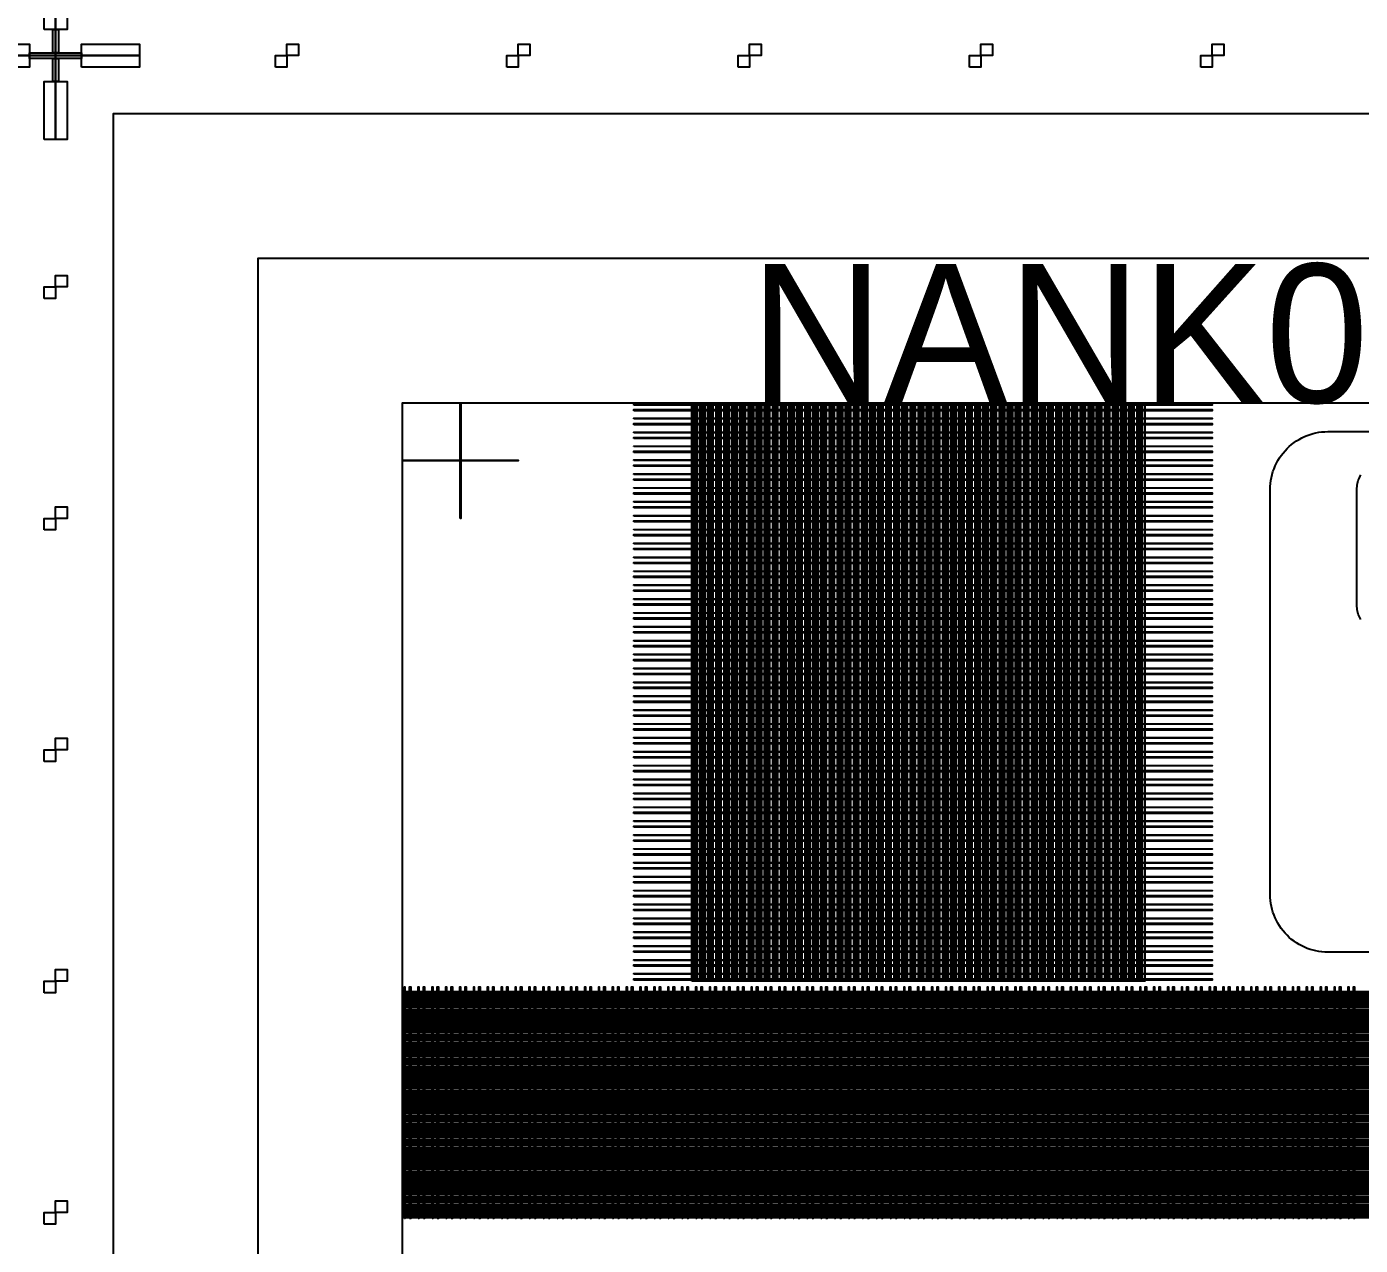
# Model space of a CAD drawing. Extents: x -50000 to 50000, y -50000 to 50000.
# Drawn here: x -21650 to -19344, y 26743 to 28850 of the extents above; entities that cross this region are included whole.
import ezdxf

# ---------------------------------------------------------------- set-up
doc = ezdxf.new("R2010")
doc.units = 0
for name, color, linetype in [('BASEMETAL', 3, 'CONTINUOUS'), ('FRAME', 14, 'CONTINUOUS'), ('LABEL1', 9, 'CONTINUOUS'), ('MARKERS', 8, 'CONTINUOUS'), ('SECONDLAYER', 7, 'CONTINUOUS'), ('XOR', 5, 'CONTINUOUS'), ('XOR3', 15, 'CONTINUOUS')]:
    doc.layers.add(name, color=color, linetype=linetype)

# ---------------------------------------------------------------- blocks, each defined once
blk = doc.blocks.new('CHIP_JARRAY')
at = {"layer": 'BASEMETAL'}
for points in [[(1000, 5500), (1000, 6500), (1002, 6500), (1002, 5500)], [(1003, 5500), (1003, 6500), (1005.4, 6500), (1005.4, 5500)], [(1006, 5500), (1006, 6500), (1008, 6500), (1008, 5500)], [(1009, 5500), (1009, 6500), (1013.3, 6500), (1013.3, 5500)], [(1014, 5500), (1014, 6500), (1016, 6500), (1016, 5500)], [(1017, 5500), (1017, 6500), (1019.4, 6500), (1019.4, 5500)], [(1020, 5500), (1020, 6500), (1022, 6500), (1022, 5500)], [(1023, 5500), (1023, 6500), (1027.3, 6500), (1027.3, 5500)], [(1028, 5500), (1028, 6500), (1030, 6500), (1030, 5500)], [(1031, 5500), (1031, 6500), (1033.4, 6500), (1033.4, 5500)], [(1034, 5500), (1034, 6500), (1036, 6500), (1036, 5500)], [(1037, 5500), (1037, 6500), (1041.3, 6500), (1041.3, 5500)], [(1042, 5500), (1042, 6500), (1044, 6500), (1044, 5500)], [(1045, 5500), (1045, 6500), (1047.4, 6500), (1047.4, 5500)], [(1048, 5500), (1048, 6500), (1050, 6500), (1050, 5500)], [(1051, 5500), (1051, 6500), (1055.3, 6500), (1055.3, 5500)], [(1056, 5500), (1056, 6500), (1058, 6500), (1058, 5500)], [(1059, 5500), (1059, 6500), (1061.4, 6500), (1061.4, 5500)], [(1062, 5500), (1062, 6500), (1064, 6500), (1064, 5500)], [(1065, 5500), (1065, 6500), (1069.3, 6500), (1069.3, 5500)], [(1070, 5500), (1070, 6500), (1072, 6500), (1072, 5500)], [(1073, 5500), (1073, 6500), (1075.4, 6500), (1075.4, 5500)], [(1076, 5500), (1076, 6500), (1078, 6500), (1078, 5500)], [(1079, 5500), (1079, 6500), (1083.3, 6500), (1083.3, 5500)], [(1084, 5500), (1084, 6500), (1086, 6500), (1086, 5500)], [(1087, 5500), (1087, 6500), (1089.4, 6500), (1089.4, 5500)], [(1090, 5500), (1090, 6500), (1092, 6500), (1092, 5500)], [(1093, 5500), (1093, 6500), (1097.3, 6500), (1097.3, 5500)], [(1098, 5500), (1098, 6500), (1100, 6500), (1100, 5500)], [(1101, 5500), (1101, 6500), (1103.4, 6500), (1103.4, 5500)], [(1104, 5500), (1104, 6500), (1106, 6500), (1106, 5500)], [(1107, 5500), (1107, 6500), (1111.3, 6500), (1111.3, 5500)], [(1112, 5500), (1112, 6500), (1114, 6500), (1114, 5500)], [(1115, 5500), (1115, 6500), (1117.4, 6500), (1117.4, 5500)], [(1118, 5500), (1118, 6500), (1120, 6500), (1120, 5500)], [(1121, 5500), (1121, 6500), (1125.3, 6500), (1125.3, 5500)], [(1126, 5500), (1126, 6500), (1128, 6500), (1128, 5500)], [(1129, 5500), (1129, 6500), (1131.4, 6500), (1131.4, 5500)], [(1132, 5500), (1132, 6500), (1134, 6500), (1134, 5500)], [(1135, 5500), (1135, 6500), (1139.3, 6500), (1139.3, 5500)], [(1140, 5500), (1140, 6500), (1142, 6500), (1142, 5500)], [(1143, 5500), (1143, 6500), (1145.4, 6500), (1145.4, 5500)], [(1146, 5500), (1146, 6500), (1148, 6500), (1148, 5500)], [(1149, 5500), (1149, 6500), (1153.3, 6500), (1153.3, 5500)], [(1154, 5500), (1154, 6500), (1156, 6500), (1156, 5500)], [(1157, 5500), (1157, 6500), (1159.4, 6500), (1159.4, 5500)], [(1160, 5500), (1160, 6500), (1162, 6500), (1162, 5500)], [(1163, 5500), (1163, 6500), (1167.3, 6500), (1167.3, 5500)], [(1168, 5500), (1168, 6500), (1170, 6500), (1170, 5500)], [(1171, 5500), (1171, 6500), (1173.4, 6500), (1173.4, 5500)], [(1174, 5500), (1174, 6500), (1176, 6500), (1176, 5500)], [(1177, 5500), (1177, 6500), (1181.3, 6500), (1181.3, 5500)], [(1182, 5500), (1182, 6500), (1184, 6500), (1184, 5500)], [(1185, 5500), (1185, 6500), (1187.4, 6500), (1187.4, 5500)], [(1188, 5500), (1188, 6500), (1190, 6500), (1190, 5500)], [(1191, 5500), (1191, 6500), (1195.3, 6500), (1195.3, 5500)], [(1196, 5500), (1196, 6500), (1198, 6500), (1198, 5500)], [(1199, 5500), (1199, 6500), (1201.4, 6500), (1201.4, 5500)], [(1202, 5500), (1202, 6500), (1204, 6500), (1204, 5500)], [(1205, 5500), (1205, 6500), (1209.3, 6500), (1209.3, 5500)], [(1210, 5500), (1210, 6500), (1212, 6500), (1212, 5500)], [(1213, 5500), (1213, 6500), (1215.4, 6500), (1215.4, 5500)], [(1216, 5500), (1216, 6500), (1218, 6500), (1218, 5500)], [(1219, 5500), (1219, 6500), (1223.3, 6500), (1223.3, 5500)], [(1224, 5500), (1224, 6500), (1226, 6500), (1226, 5500)], [(1227, 5500), (1227, 6500), (1229.4, 6500), (1229.4, 5500)], [(1230, 5500), (1230, 6500), (1232, 6500), (1232, 5500)], [(1233, 5500), (1233, 6500), (1237.3, 6500), (1237.3, 5500)], [(1238, 5500), (1238, 6500), (1240, 6500), (1240, 5500)], [(1241, 5500), (1241, 6500), (1243.4, 6500), (1243.4, 5500)], [(1244, 5500), (1244, 6500), (1246, 6500), (1246, 5500)], [(1247, 5500), (1247, 6500), (1251.3, 6500), (1251.3, 5500)], [(1252, 5500), (1252, 6500), (1254, 6500), (1254, 5500)], [(1255, 5500), (1255, 6500), (1257.4, 6500), (1257.4, 5500)], [(1258, 5500), (1258, 6500), (1260, 6500), (1260, 5500)], [(1261, 5500), (1261, 6500), (1265.3, 6500), (1265.3, 5500)], [(1266, 5500), (1266, 6500), (1268, 6500), (1268, 5500)], [(1269, 5500), (1269, 6500), (1271.4, 6500), (1271.4, 5500)], [(1272, 5500), (1272, 6500), (1274, 6500), (1274, 5500)], [(1275, 5500), (1275, 6500), (1279.3, 6500), (1279.3, 5500)], [(1280, 5500), (1280, 6500), (1282, 6500), (1282, 5500)], [(1283, 5500), (1283, 6500), (1285.4, 6500), (1285.4, 5500)], [(1286, 5500), (1286, 6500), (1288, 6500), (1288, 5500)], [(1289, 5500), (1289, 6500), (1293.3, 6500), (1293.3, 5500)], [(1294, 5500), (1294, 6500), (1296, 6500), (1296, 5500)], [(1297, 5500), (1297, 6500), (1299.4, 6500), (1299.4, 5500)], [(1300, 5500), (1300, 6500), (1302, 6500), (1302, 5500)], [(1303, 5500), (1303, 6500), (1307.3, 6500), (1307.3, 5500)], [(1308, 5500), (1308, 6500), (1310, 6500), (1310, 5500)], [(1311, 5500), (1311, 6500), (1313.4, 6500), (1313.4, 5500)], [(1314, 5500), (1314, 6500), (1316, 6500), (1316, 5500)], [(1317, 5500), (1317, 6500), (1321.3, 6500), (1321.3, 5500)], [(1322, 5500), (1322, 6500), (1324, 6500), (1324, 5500)], [(1325, 5500), (1325, 6500), (1327.4, 6500), (1327.4, 5500)], [(1328, 5500), (1328, 6500), (1330, 6500), (1330, 5500)], [(1331, 5500), (1331, 6500), (1335.3, 6500), (1335.3, 5500)], [(1336, 5500), (1336, 6500), (1338, 6500), (1338, 5500)], [(1339, 5500), (1339, 6500), (1341.4, 6500), (1341.4, 5500)], [(1342, 5500), (1342, 6500), (1344, 6500), (1344, 5500)], [(1345, 5500), (1345, 6500), (1349.3, 6500), (1349.3, 5500)], [(1350, 5500), (1350, 6500), (1352, 6500), (1352, 5500)], [(1353, 5500), (1353, 6500), (1355.4, 6500), (1355.4, 5500)], [(1356, 5500), (1356, 6500), (1358, 6500), (1358, 5500)], [(1359, 5500), (1359, 6500), (1363.3, 6500), (1363.3, 5500)], [(1364, 5500), (1364, 6500), (1366, 6500), (1366, 5500)], [(1367, 5500), (1367, 6500), (1369.4, 6500), (1369.4, 5500)], [(1370, 5500), (1370, 6500), (1372, 6500), (1372, 5500)], [(1373, 5500), (1373, 6500), (1377.3, 6500), (1377.3, 5500)], [(1378, 5500), (1378, 6500), (1380, 6500), (1380, 5500)], [(1381, 5500), (1381, 6500), (1383.4, 6500), (1383.4, 5500)], [(1384, 5500), (1384, 6500), (1386, 6500), (1386, 5500)], [(1387, 5500), (1387, 6500), (1391.3, 6500), (1391.3, 5500)], [(1392, 5500), (1392, 6500), (1394, 6500), (1394, 5500)], [(1395, 5500), (1395, 6500), (1397.4, 6500), (1397.4, 5500)], [(1398, 5500), (1398, 6500), (1400, 6500), (1400, 5500)], [(1401, 5500), (1401, 6500), (1405.3, 6500), (1405.3, 5500)], [(1406, 5500), (1406, 6500), (1408, 6500), (1408, 5500)], [(1409, 5500), (1409, 6500), (1411.4, 6500), (1411.4, 5500)], [(1412, 5500), (1412, 6500), (1414, 6500), (1414, 5500)], [(1415, 5500), (1415, 6500), (1419.3, 6500), (1419.3, 5500)], [(1420, 5500), (1420, 6500), (1422, 6500), (1422, 5500)], [(1423, 5500), (1423, 6500), (1425.4, 6500), (1425.4, 5500)], [(1426, 5500), (1426, 6500), (1428, 6500), (1428, 5500)], [(1429, 5500), (1429, 6500), (1433.3, 6500), (1433.3, 5500)], [(1434, 5500), (1434, 6500), (1436, 6500), (1436, 5500)], [(1437, 5500), (1437, 6500), (1439.4, 6500), (1439.4, 5500)], [(1440, 5500), (1440, 6500), (1442, 6500), (1442, 5500)], [(1443, 5500), (1443, 6500), (1447.3, 6500), (1447.3, 5500)], [(1448, 5500), (1448, 6500), (1450, 6500), (1450, 5500)], [(1451, 5500), (1451, 6500), (1453.4, 6500), (1453.4, 5500)], [(1454, 5500), (1454, 6500), (1456, 6500), (1456, 5500)], [(1457, 5500), (1457, 6500), (1461.3, 6500), (1461.3, 5500)], [(1462, 5500), (1462, 6500), (1464, 6500), (1464, 5500)], [(1465, 5500), (1465, 6500), (1467.4, 6500), (1467.4, 5500)], [(1468, 5500), (1468, 6500), (1470, 6500), (1470, 5500)], [(1471, 5500), (1471, 6500), (1475.3, 6500), (1475.3, 5500)], [(1476, 5500), (1476, 6500), (1478, 6500), (1478, 5500)], [(1479, 5500), (1479, 6500), (1481.4, 6500), (1481.4, 5500)], [(1482, 5500), (1482, 6500), (1484, 6500), (1484, 5500)], [(1485, 5500), (1485, 6500), (1489.3, 6500), (1489.3, 5500)], [(1490, 5500), (1490, 6500), (1492, 6500), (1492, 5500)], [(1493, 5500), (1493, 6500), (1495.4, 6500), (1495.4, 5500)], [(1496, 5500), (1496, 6500), (1498, 6500), (1498, 5500)], [(1499, 5500), (1499, 6500), (1503.3, 6500), (1503.3, 5500)], [(1504, 5500), (1504, 6500), (1506, 6500), (1506, 5500)], [(1507, 5500), (1507, 6500), (1509.4, 6500), (1509.4, 5500)], [(1510, 5500), (1510, 6500), (1512, 6500), (1512, 5500)], [(1513, 5500), (1513, 6500), (1517.3, 6500), (1517.3, 5500)], [(1518, 5500), (1518, 6500), (1520, 6500), (1520, 5500)], [(1521, 5500), (1521, 6500), (1523.4, 6500), (1523.4, 5500)], [(1524, 5500), (1524, 6500), (1526, 6500), (1526, 5500)], [(1527, 5500), (1527, 6500), (1531.3, 6500), (1531.3, 5500)], [(1532, 5500), (1532, 6500), (1534, 6500), (1534, 5500)], [(1535, 5500), (1535, 6500), (1537.4, 6500), (1537.4, 5500)], [(1538, 5500), (1538, 6500), (1540, 6500), (1540, 5500)], [(1541, 5500), (1541, 6500), (1545.3, 6500), (1545.3, 5500)], [(1546, 5500), (1546, 6500), (1548, 6500), (1548, 5500)], [(1549, 5500), (1549, 6500), (1551.4, 6500), (1551.4, 5500)], [(1552, 5500), (1552, 6500), (1554, 6500), (1554, 5500)], [(1555, 5500), (1555, 6500), (1559.3, 6500), (1559.3, 5500)], [(1560, 5500), (1560, 6500), (1562, 6500), (1562, 5500)], [(1563, 5500), (1563, 6500), (1565.4, 6500), (1565.4, 5500)], [(1566, 5500), (1566, 6500), (1568, 6500), (1568, 5500)], [(1569, 5500), (1569, 6500), (1573.3, 6500), (1573.3, 5500)], [(1574, 5500), (1574, 6500), (1576, 6500), (1576, 5500)], [(1577, 5500), (1577, 6500), (1579.4, 6500), (1579.4, 5500)], [(1580, 5500), (1580, 6500), (1582, 6500), (1582, 5500)], [(1583, 5500), (1583, 6500), (1587.3, 6500), (1587.3, 5500)], [(1588, 5500), (1588, 6500), (1590, 6500), (1590, 5500)], [(1591, 5500), (1591, 6500), (1593.4, 6500), (1593.4, 5500)], [(1594, 5500), (1594, 6500), (1596, 6500), (1596, 5500)], [(1597, 5500), (1597, 6500), (1601.3, 6500), (1601.3, 5500)], [(1602, 5500), (1602, 6500), (1604, 6500), (1604, 5500)], [(1605, 5500), (1605, 6500), (1607.4, 6500), (1607.4, 5500)], [(1608, 5500), (1608, 6500), (1610, 6500), (1610, 5500)], [(1611, 5500), (1611, 6500), (1615.3, 6500), (1615.3, 5500)], [(1616, 5500), (1616, 6500), (1618, 6500), (1618, 5500)], [(1619, 5500), (1619, 6500), (1621.4, 6500), (1621.4, 5500)], [(1622, 5500), (1622, 6500), (1624, 6500), (1624, 5500)], [(1625, 5500), (1625, 6500), (1629.3, 6500), (1629.3, 5500)], [(1630, 5500), (1630, 6500), (1632, 6500), (1632, 5500)], [(1633, 5500), (1633, 6500), (1635.4, 6500), (1635.4, 5500)], [(1636, 5500), (1636, 6500), (1638, 6500), (1638, 5500)], [(1639, 5500), (1639, 6500), (1643.3, 6500), (1643.3, 5500)], [(1644, 5500), (1644, 6500), (1646, 6500), (1646, 5500)], [(1647, 5500), (1647, 6500), (1649.4, 6500), (1649.4, 5500)], [(1650, 5500), (1650, 6500), (1652, 6500), (1652, 5500)], [(1653, 5500), (1653, 6500), (1657.3, 6500), (1657.3, 5500)], [(1658, 5500), (1658, 6500), (1660, 6500), (1660, 5500)], [(1661, 5500), (1661, 6500), (1663.4, 6500), (1663.4, 5500)], [(1664, 5500), (1664, 6500), (1666, 6500), (1666, 5500)], [(1667, 5500), (1667, 6500), (1671.3, 6500), (1671.3, 5500)], [(1672, 5500), (1672, 6500), (1674, 6500), (1674, 5500)], [(1675, 5500), (1675, 6500), (1677.4, 6500), (1677.4, 5500)], [(1678, 5500), (1678, 6500), (1680, 6500), (1680, 5500)], [(1681, 5500), (1681, 6500), (1685.3, 6500), (1685.3, 5500)], [(1686, 5500), (1686, 6500), (1688, 6500), (1688, 5500)], [(1689, 5500), (1689, 6500), (1691.4, 6500), (1691.4, 5500)], [(1692, 5500), (1692, 6500), (1694, 6500), (1694, 5500)], [(1695, 5500), (1695, 6500), (1699.3, 6500), (1699.3, 5500)], [(1700, 5500), (1700, 6500), (1702, 6500), (1702, 5500)], [(1703, 5500), (1703, 6500), (1705.4, 6500), (1705.4, 5500)], [(1706, 5500), (1706, 6500), (1708, 6500), (1708, 5500)], [(1709, 5500), (1709, 6500), (1713.3, 6500), (1713.3, 5500)], [(1714, 5500), (1714, 6500), (1716, 6500), (1716, 5500)], [(1717, 5500), (1717, 6500), (1719.4, 6500), (1719.4, 5500)], [(1720, 5500), (1720, 6500), (1722, 6500), (1722, 5500)], [(1723, 5500), (1723, 6500), (1727.3, 6500), (1727.3, 5500)], [(1728, 5500), (1728, 6500), (1730, 6500), (1730, 5500)], [(1731, 5500), (1731, 6500), (1733.4, 6500), (1733.4, 5500)], [(1734, 5500), (1734, 6500), (1736, 6500), (1736, 5500)], [(1737, 5500), (1737, 6500), (1741.3, 6500), (1741.3, 5500)], [(1742, 5500), (1742, 6500), (1744, 6500), (1744, 5500)], [(1745, 5500), (1745, 6500), (1747.4, 6500), (1747.4, 5500)], [(1748, 5500), (1748, 6500), (1750, 6500), (1750, 5500)], [(1751, 5500), (1751, 6500), (1755.3, 6500), (1755.3, 5500)], [(1756, 5500), (1756, 6500), (1758, 6500), (1758, 5500)], [(1759, 5500), (1759, 6500), (1761.4, 6500), (1761.4, 5500)], [(1762, 5500), (1762, 6500), (1764, 6500), (1764, 5500)], [(1765, 5500), (1765, 6500), (1769.3, 6500), (1769.3, 5500)], [(1770, 5500), (1770, 6500), (1772, 6500), (1772, 5500)], [(1773, 5500), (1773, 6500), (1775.4, 6500), (1775.4, 5500)], [(1776, 5500), (1776, 6500), (1778, 6500), (1778, 5500)], [(1779, 5500), (1779, 6500), (1783.3, 6500), (1783.3, 5500)], [(500, 5478), (500, 5482.3), (6500, 5482.3), (6500, 5478)], [(500, 5475), (500, 5477), (6500, 5477), (6500, 5475)], [(500, 5472), (500, 5474.4), (6500, 5474.4), (6500, 5472)], [(500, 5469), (500, 5471), (6500, 5471), (6500, 5469)], [(500, 5464), (500, 5468.3), (6500, 5468.3), (6500, 5464)], [(500, 5461), (500, 5463), (6500, 5463), (6500, 5461)], [(500, 5458), (500, 5460.4), (6500, 5460.4), (6500, 5458)], [(500, 5455), (500, 5457), (6500, 5457), (6500, 5455)], [(500, 5450), (500, 5454.3), (6500, 5454.3), (6500, 5450)], [(500, 5447), (500, 5449), (6500, 5449), (6500, 5447)], [(500, 5444), (500, 5446.4), (6500, 5446.4), (6500, 5444)], [(500, 5441), (500, 5443), (6500, 5443), (6500, 5441)], [(500, 5436), (500, 5440.3), (6500, 5440.3), (6500, 5436)], [(500, 5433), (500, 5435), (6500, 5435), (6500, 5433)], [(500, 5430), (500, 5432.4), (6500, 5432.4), (6500, 5430)], [(500, 5427), (500, 5429), (6500, 5429), (6500, 5427)], [(500, 5422), (500, 5426.3), (6500, 5426.3), (6500, 5422)], [(500, 5419), (500, 5421), (6500, 5421), (6500, 5419)], [(500, 5416), (500, 5418.4), (6500, 5418.4), (6500, 5416)], [(500, 5413), (500, 5415), (6500, 5415), (6500, 5413)], [(500, 5408), (500, 5412.3), (6500, 5412.3), (6500, 5408)], [(500, 5405), (500, 5407), (6500, 5407), (6500, 5405)], [(500, 5402), (500, 5404.4), (6500, 5404.4), (6500, 5402)], [(500, 5399), (500, 5401), (6500, 5401), (6500, 5399)], [(500, 5394), (500, 5398.3), (6500, 5398.3), (6500, 5394)], [(500, 5391), (500, 5393), (6500, 5393), (6500, 5391)], [(500, 5388), (500, 5390.4), (6500, 5390.4), (6500, 5388)], [(500, 5385), (500, 5387), (6500, 5387), (6500, 5385)], [(500, 5380), (500, 5384.3), (6500, 5384.3), (6500, 5380)], [(500, 5377), (500, 5379), (6500, 5379), (6500, 5377)], [(500, 5374), (500, 5376.4), (6500, 5376.4), (6500, 5374)], [(500, 5371), (500, 5373), (6500, 5373), (6500, 5371)], [(500, 5366), (500, 5370.3), (6500, 5370.3), (6500, 5366)], [(500, 5363), (500, 5365), (6500, 5365), (6500, 5363)], [(500, 5360), (500, 5362.4), (6500, 5362.4), (6500, 5360)], [(500, 5357), (500, 5359), (6500, 5359), (6500, 5357)], [(500, 5352), (500, 5356.3), (6500, 5356.3), (6500, 5352)], [(500, 5349), (500, 5351), (6500, 5351), (6500, 5349)], [(500, 5346), (500, 5348.4), (6500, 5348.4), (6500, 5346)], [(500, 5343), (500, 5345), (6500, 5345), (6500, 5343)], [(500, 5338), (500, 5342.3), (6500, 5342.3), (6500, 5338)], [(500, 5335), (500, 5337), (6500, 5337), (6500, 5335)], [(500, 5332), (500, 5334.4), (6500, 5334.4), (6500, 5332)], [(500, 5329), (500, 5331), (6500, 5331), (6500, 5329)], [(500, 5324), (500, 5328.3), (6500, 5328.3), (6500, 5324)], [(500, 5321), (500, 5323), (6500, 5323), (6500, 5321)], [(500, 5318), (500, 5320.4), (6500, 5320.4), (6500, 5318)], [(500, 5315), (500, 5317), (6500, 5317), (6500, 5315)], [(500, 5310), (500, 5314.3), (6500, 5314.3), (6500, 5310)], [(500, 5307), (500, 5309), (6500, 5309), (6500, 5307)], [(500, 5304), (500, 5306.4), (6500, 5306.4), (6500, 5304)], [(500, 5301), (500, 5303), (6500, 5303), (6500, 5301)], [(500, 5296), (500, 5300.3), (6500, 5300.3), (6500, 5296)], [(500, 5293), (500, 5295), (6500, 5295), (6500, 5293)], [(500, 5290), (500, 5292.4), (6500, 5292.4), (6500, 5290)], [(500, 5287), (500, 5289), (6500, 5289), (6500, 5287)], [(500, 5282), (500, 5286.3), (6500, 5286.3), (6500, 5282)], [(500, 5279), (500, 5281), (6500, 5281), (6500, 5279)], [(500, 5276), (500, 5278.4), (6500, 5278.4), (6500, 5276)], [(500, 5273), (500, 5275), (6500, 5275), (6500, 5273)], [(500, 5268), (500, 5272.3), (6500, 5272.3), (6500, 5268)], [(500, 5265), (500, 5267), (6500, 5267), (6500, 5265)], [(500, 5262), (500, 5264.4), (6500, 5264.4), (6500, 5262)], [(500, 5259), (500, 5261), (6500, 5261), (6500, 5259)], [(500, 5254), (500, 5258.3), (6500, 5258.3), (6500, 5254)], [(500, 5251), (500, 5253), (6500, 5253), (6500, 5251)], [(500, 5248), (500, 5250.4), (6500, 5250.4), (6500, 5248)], [(500, 5245), (500, 5247), (6500, 5247), (6500, 5245)], [(500, 5240), (500, 5244.3), (6500, 5244.3), (6500, 5240)], [(500, 5237), (500, 5239), (6500, 5239), (6500, 5237)], [(500, 5234), (500, 5236.4), (6500, 5236.4), (6500, 5234)], [(500, 5231), (500, 5233), (6500, 5233), (6500, 5231)], [(500, 5226), (500, 5230.3), (6500, 5230.3), (6500, 5226)], [(500, 5223), (500, 5225), (6500, 5225), (6500, 5223)], [(500, 5220), (500, 5222.4), (6500, 5222.4), (6500, 5220)], [(500, 5217), (500, 5219), (6500, 5219), (6500, 5217)], [(500, 5212), (500, 5216.3), (6500, 5216.3), (6500, 5212)], [(500, 5209), (500, 5211), (6500, 5211), (6500, 5209)], [(500, 5206), (500, 5208.4), (6500, 5208.4), (6500, 5206)], [(500, 5203), (500, 5205), (6500, 5205), (6500, 5203)], [(500, 5198), (500, 5202.3), (6500, 5202.3), (6500, 5198)], [(500, 5195), (500, 5197), (6500, 5197), (6500, 5195)], [(500, 5192), (500, 5194.4), (6500, 5194.4), (6500, 5192)], [(500, 5189), (500, 5191), (6500, 5191), (6500, 5189)], [(500, 5184), (500, 5188.3), (6500, 5188.3), (6500, 5184)], [(500, 5181), (500, 5183), (6500, 5183), (6500, 5181)], [(500, 5178), (500, 5180.4), (6500, 5180.4), (6500, 5178)], [(500, 5175), (500, 5177), (6500, 5177), (6500, 5175)], [(500, 5170), (500, 5174.3), (6500, 5174.3), (6500, 5170)], [(500, 5167), (500, 5169), (6500, 5169), (6500, 5167)], [(500, 5164), (500, 5166.4), (6500, 5166.4), (6500, 5164)], [(500, 5161), (500, 5163), (6500, 5163), (6500, 5161)], [(500, 5156), (500, 5160.3), (6500, 5160.3), (6500, 5156)], [(500, 5153), (500, 5155), (6500, 5155), (6500, 5153)], [(500, 5150), (500, 5152.4), (6500, 5152.4), (6500, 5150)], [(500, 5147), (500, 5149), (6500, 5149), (6500, 5147)], [(500, 5142), (500, 5146.3), (6500, 5146.3), (6500, 5142)], [(500, 5139), (500, 5141), (6500, 5141), (6500, 5139)], [(500, 5136), (500, 5138.4), (6500, 5138.4), (6500, 5136)], [(500, 5133), (500, 5135), (6500, 5135), (6500, 5133)], [(500, 5128), (500, 5132.3), (6500, 5132.3), (6500, 5128)], [(500, 5125), (500, 5127), (6500, 5127), (6500, 5125)], [(500, 5122), (500, 5124.4), (6500, 5124.4), (6500, 5122)], [(500, 5119), (500, 5121), (6500, 5121), (6500, 5119)], [(500, 5114), (500, 5118.3), (6500, 5118.3), (6500, 5114)], [(500, 5111), (500, 5113), (6500, 5113), (6500, 5111)], [(500, 5108), (500, 5110.4), (6500, 5110.4), (6500, 5108)], [(500, 5105), (500, 5107), (6500, 5107), (6500, 5105)], [(500, 5100), (500, 5104.3), (6500, 5104.3), (6500, 5100)], [(500, 5097), (500, 5099), (6500, 5099), (6500, 5097)], [(500, 5094), (500, 5096.4), (6500, 5096.4), (6500, 5094)], [(500, 5091), (500, 5093), (6500, 5093), (6500, 5091)]]:
    blk.add_lwpolyline(points, close=True, dxfattribs=at)
blk.add_lwpolyline([(2300, 5550), (2100, 5550), (2094.766, 5550.137), (2089.547, 5550.548), (2084.357, 5551.231), (2079.209, 5552.185), (2074.118, 5553.407), (2069.098, 5554.894), (2064.163, 5556.642), (2059.326, 5558.645), (2054.601, 5560.899), (2050, 5563.397), (2045.536, 5566.133), (2041.221, 5569.098), (2037.068, 5572.285), (2033.087, 5575.686), (2029.289, 5579.289), (2025.686, 5583.087), (2022.285, 5587.068), (2019.098, 5591.221), (2016.133, 5595.536), (2013.397, 5600), (2010.899, 5604.601), (2008.645, 5609.326), (2006.642, 5614.163), (2004.894, 5619.098), (2003.407, 5624.118), (2002.185, 5629.209), (2001.231, 5634.357), (2000.548, 5639.547), (2000.137, 5644.766), (2000, 5650), (2000, 6350), (2000.137, 6355.234), (2000.548, 6360.453), (2001.231, 6365.643), (2002.185, 6370.791), (2003.407, 6375.882), (2004.894, 6380.902), (2006.642, 6385.837), (2008.645, 6390.674), (2010.899, 6395.399), (2013.397, 6400), (2016.133, 6404.464), (2019.098, 6408.779), (2022.285, 6412.932), (2025.686, 6416.913), (2029.289, 6420.711), (2033.087, 6424.314), (2037.068, 6427.715), (2041.221, 6430.902), (2045.536, 6433.867), (2050, 6436.603), (2054.601, 6439.101), (2059.326, 6441.355), (2064.163, 6443.358), (2069.098, 6445.106), (2074.118, 6446.593), (2079.209, 6447.815), (2084.357, 6448.769), (2089.547, 6449.452), (2094.766, 6449.863), (2100, 6450), (2300, 6450)], dxfattribs=at)
at = {"layer": 'FRAME'}
for points in [[(0, 0), (0, 7000), (7000, 7000), (7000, 0)], [(500, 500), (500, 6500), (6500, 6500), (6500, 500)]]:
    blk.add_lwpolyline(points, close=True, dxfattribs=at)
at = {"layer": 'MARKERS'}
for points in [[(599.5, 6400.5), (599.5, 6500), (600.5, 6500), (600.5, 6400.5)], [(500, 6399.5), (500, 6400.5), (700, 6400.5), (700, 6399.5)], [(599.5, 6300), (599.5, 6399.5), (600.5, 6399.5), (600.5, 6300)]]:
    blk.add_lwpolyline(points, close=True, dxfattribs=at)
at = {"layer": 'SECONDLAYER'}
for points in [[(900, 6496), (900, 6497), (1900, 6497), (1900, 6496)], [(900, 6486), (900, 6488), (1900, 6488), (1900, 6486)], [(900, 6472), (900, 6473), (1900, 6473), (1900, 6472)], [(900, 6462), (900, 6464), (1900, 6464), (1900, 6462)], [(900, 6448), (900, 6449), (1900, 6449), (1900, 6448)], [(900, 6438), (900, 6440), (1900, 6440), (1900, 6438)], [(900, 6424), (900, 6425), (1900, 6425), (1900, 6424)], [(900, 6414), (900, 6416), (1900, 6416), (1900, 6414)], [(900, 6400), (900, 6401), (1900, 6401), (1900, 6400)], [(900, 6390), (900, 6392), (1900, 6392), (1900, 6390)], [(900, 6376), (900, 6377), (1900, 6377), (1900, 6376)], [(900, 6366), (900, 6368), (1900, 6368), (1900, 6366)], [(900, 6352), (900, 6353), (1900, 6353), (1900, 6352)], [(900, 6342), (900, 6344), (1900, 6344), (1900, 6342)], [(900, 6328), (900, 6329), (1900, 6329), (1900, 6328)], [(900, 6318), (900, 6320), (1900, 6320), (1900, 6318)], [(900, 6304), (900, 6305), (1900, 6305), (1900, 6304)], [(900, 6294), (900, 6296), (1900, 6296), (1900, 6294)], [(900, 6280), (900, 6281), (1900, 6281), (1900, 6280)], [(900, 6270), (900, 6272), (1900, 6272), (1900, 6270)], [(900, 6256), (900, 6257), (1900, 6257), (1900, 6256)], [(900, 6246), (900, 6248), (1900, 6248), (1900, 6246)], [(900, 6232), (900, 6233), (1900, 6233), (1900, 6232)], [(900, 6222), (900, 6224), (1900, 6224), (1900, 6222)], [(900, 6208), (900, 6209), (1900, 6209), (1900, 6208)], [(900, 6198), (900, 6200), (1900, 6200), (1900, 6198)], [(900, 6184), (900, 6185), (1900, 6185), (1900, 6184)], [(900, 6174), (900, 6176), (1900, 6176), (1900, 6174)], [(900, 6160), (900, 6161), (1900, 6161), (1900, 6160)], [(900, 6150), (900, 6152), (1900, 6152), (1900, 6150)], [(900, 6136), (900, 6137), (1900, 6137), (1900, 6136)], [(900, 6126), (900, 6128), (1900, 6128), (1900, 6126)], [(900, 6112), (900, 6113), (1900, 6113), (1900, 6112)], [(900, 6102), (900, 6104), (1900, 6104), (1900, 6102)], [(900, 6088), (900, 6089), (1900, 6089), (1900, 6088)], [(900, 6078), (900, 6080), (1900, 6080), (1900, 6078)], [(900, 6064), (900, 6065), (1900, 6065), (1900, 6064)], [(900, 6054), (900, 6056), (1900, 6056), (1900, 6054)], [(900, 6040), (900, 6041), (1900, 6041), (1900, 6040)], [(900, 6030), (900, 6032), (1900, 6032), (1900, 6030)], [(900, 6016), (900, 6017), (1900, 6017), (1900, 6016)], [(900, 6006), (900, 6008), (1900, 6008), (1900, 6006)], [(900, 5992), (900, 5993), (1900, 5993), (1900, 5992)], [(900, 5982), (900, 5984), (1900, 5984), (1900, 5982)], [(900, 5968), (900, 5969), (1900, 5969), (1900, 5968)], [(900, 5958), (900, 5960), (1900, 5960), (1900, 5958)], [(900, 5944), (900, 5945), (1900, 5945), (1900, 5944)], [(900, 5934), (900, 5936), (1900, 5936), (1900, 5934)], [(900, 5920), (900, 5921), (1900, 5921), (1900, 5920)], [(900, 5910), (900, 5912), (1900, 5912), (1900, 5910)], [(900, 5896), (900, 5897), (1900, 5897), (1900, 5896)], [(900, 5886), (900, 5888), (1900, 5888), (1900, 5886)], [(900, 5872), (900, 5873), (1900, 5873), (1900, 5872)], [(900, 5862), (900, 5864), (1900, 5864), (1900, 5862)], [(900, 5848), (900, 5849), (1900, 5849), (1900, 5848)], [(900, 5838), (900, 5840), (1900, 5840), (1900, 5838)], [(900, 5824), (900, 5825), (1900, 5825), (1900, 5824)], [(900, 5814), (900, 5816), (1900, 5816), (1900, 5814)], [(900, 5800), (900, 5801), (1900, 5801), (1900, 5800)], [(900, 5790), (900, 5792), (1900, 5792), (1900, 5790)], [(900, 5776), (900, 5777), (1900, 5777), (1900, 5776)], [(900, 5766), (900, 5768), (1900, 5768), (1900, 5766)], [(900, 5752), (900, 5753), (1900, 5753), (1900, 5752)], [(900, 5742), (900, 5744), (1900, 5744), (1900, 5742)], [(900, 5728), (900, 5729), (1900, 5729), (1900, 5728)], [(900, 5718), (900, 5720), (1900, 5720), (1900, 5718)], [(900, 5704), (900, 5705), (1900, 5705), (1900, 5704)], [(900, 5694), (900, 5696), (1900, 5696), (1900, 5694)], [(900, 5680), (900, 5681), (1900, 5681), (1900, 5680)], [(900, 5670), (900, 5672), (1900, 5672), (1900, 5670)], [(900, 5656), (900, 5657), (1900, 5657), (1900, 5656)], [(900, 5646), (900, 5648), (1900, 5648), (1900, 5646)], [(900, 5632), (900, 5633), (1900, 5633), (1900, 5632)], [(900, 5622), (900, 5624), (1900, 5624), (1900, 5622)], [(900, 5608), (900, 5609), (1900, 5609), (1900, 5608)], [(900, 5598), (900, 5600), (1900, 5600), (1900, 5598)], [(900, 5584), (900, 5585), (1900, 5585), (1900, 5584)], [(900, 5574), (900, 5576), (1900, 5576), (1900, 5574)], [(900, 5560), (900, 5561), (1900, 5561), (1900, 5560)], [(900, 5550), (900, 5552), (1900, 5552), (1900, 5550)], [(900, 5536), (900, 5537), (1900, 5537), (1900, 5536)], [(900, 5526), (900, 5528), (1900, 5528), (1900, 5526)], [(900, 5512), (900, 5513), (1900, 5513), (1900, 5512)], [(503, 5090), (503, 5490), (504, 5490), (504, 5090)], [(512, 5090), (512, 5490), (514, 5490), (514, 5090)], [(527, 5090), (527, 5490), (528, 5490), (528, 5090)], [(536, 5090), (536, 5490), (538, 5490), (538, 5090)], [(551, 5090), (551, 5490), (552, 5490), (552, 5090)], [(560, 5090), (560, 5490), (562, 5490), (562, 5090)], [(575, 5090), (575, 5490), (576, 5490), (576, 5090)], [(584, 5090), (584, 5490), (586, 5490), (586, 5090)], [(599, 5090), (599, 5490), (600, 5490), (600, 5090)], [(608, 5090), (608, 5490), (610, 5490), (610, 5090)], [(623, 5090), (623, 5490), (624, 5490), (624, 5090)], [(632, 5090), (632, 5490), (634, 5490), (634, 5090)], [(647, 5090), (647, 5490), (648, 5490), (648, 5090)], [(656, 5090), (656, 5490), (658, 5490), (658, 5090)], [(671, 5090), (671, 5490), (672, 5490), (672, 5090)], [(680, 5090), (680, 5490), (682, 5490), (682, 5090)], [(695, 5090), (695, 5490), (696, 5490), (696, 5090)], [(704, 5090), (704, 5490), (706, 5490), (706, 5090)], [(719, 5090), (719, 5490), (720, 5490), (720, 5090)], [(728, 5090), (728, 5490), (730, 5490), (730, 5090)], [(743, 5090), (743, 5490), (744, 5490), (744, 5090)], [(752, 5090), (752, 5490), (754, 5490), (754, 5090)], [(767, 5090), (767, 5490), (768, 5490), (768, 5090)], [(776, 5090), (776, 5490), (778, 5490), (778, 5090)], [(791, 5090), (791, 5490), (792, 5490), (792, 5090)], [(800, 5090), (800, 5490), (802, 5490), (802, 5090)], [(815, 5090), (815, 5490), (816, 5490), (816, 5090)], [(824, 5090), (824, 5490), (826, 5490), (826, 5090)], [(839, 5090), (839, 5490), (840, 5490), (840, 5090)], [(848, 5090), (848, 5490), (850, 5490), (850, 5090)], [(863, 5090), (863, 5490), (864, 5490), (864, 5090)], [(872, 5090), (872, 5490), (874, 5490), (874, 5090)], [(887, 5090), (887, 5490), (888, 5490), (888, 5090)], [(896, 5090), (896, 5490), (898, 5490), (898, 5090)], [(900, 5502), (900, 5504), (1900, 5504), (1900, 5502)], [(911, 5090), (911, 5490), (912, 5490), (912, 5090)], [(920, 5090), (920, 5490), (922, 5490), (922, 5090)], [(935, 5090), (935, 5490), (936, 5490), (936, 5090)], [(944, 5090), (944, 5490), (946, 5490), (946, 5090)], [(959, 5090), (959, 5490), (960, 5490), (960, 5090)], [(968, 5090), (968, 5490), (970, 5490), (970, 5090)], [(983, 5090), (983, 5490), (984, 5490), (984, 5090)], [(992, 5090), (992, 5490), (994, 5490), (994, 5090)], [(1007, 5090), (1007, 5490), (1008, 5490), (1008, 5090)], [(1016, 5090), (1016, 5490), (1018, 5490), (1018, 5090)], [(1031, 5090), (1031, 5490), (1032, 5490), (1032, 5090)], [(1040, 5090), (1040, 5490), (1042, 5490), (1042, 5090)], [(1055, 5090), (1055, 5490), (1056, 5490), (1056, 5090)], [(1064, 5090), (1064, 5490), (1066, 5490), (1066, 5090)], [(1079, 5090), (1079, 5490), (1080, 5490), (1080, 5090)], [(1088, 5090), (1088, 5490), (1090, 5490), (1090, 5090)], [(1103, 5090), (1103, 5490), (1104, 5490), (1104, 5090)], [(1112, 5090), (1112, 5490), (1114, 5490), (1114, 5090)], [(1127, 5090), (1127, 5490), (1128, 5490), (1128, 5090)], [(1136, 5090), (1136, 5490), (1138, 5490), (1138, 5090)], [(1151, 5090), (1151, 5490), (1152, 5490), (1152, 5090)], [(1160, 5090), (1160, 5490), (1162, 5490), (1162, 5090)], [(1175, 5090), (1175, 5490), (1176, 5490), (1176, 5090)], [(1184, 5090), (1184, 5490), (1186, 5490), (1186, 5090)], [(1199, 5090), (1199, 5490), (1200, 5490), (1200, 5090)], [(1208, 5090), (1208, 5490), (1210, 5490), (1210, 5090)], [(1223, 5090), (1223, 5490), (1224, 5490), (1224, 5090)], [(1232, 5090), (1232, 5490), (1234, 5490), (1234, 5090)], [(1247, 5090), (1247, 5490), (1248, 5490), (1248, 5090)], [(1256, 5090), (1256, 5490), (1258, 5490), (1258, 5090)], [(1271, 5090), (1271, 5490), (1272, 5490), (1272, 5090)], [(1280, 5090), (1280, 5490), (1282, 5490), (1282, 5090)], [(1295, 5090), (1295, 5490), (1296, 5490), (1296, 5090)], [(1304, 5090), (1304, 5490), (1306, 5490), (1306, 5090)], [(1319, 5090), (1319, 5490), (1320, 5490), (1320, 5090)], [(1328, 5090), (1328, 5490), (1330, 5490), (1330, 5090)], [(1343, 5090), (1343, 5490), (1344, 5490), (1344, 5090)], [(1352, 5090), (1352, 5490), (1354, 5490), (1354, 5090)], [(1367, 5090), (1367, 5490), (1368, 5490), (1368, 5090)], [(1376, 5090), (1376, 5490), (1378, 5490), (1378, 5090)], [(1391, 5090), (1391, 5490), (1392, 5490), (1392, 5090)], [(1400, 5090), (1400, 5490), (1402, 5490), (1402, 5090)], [(1415, 5090), (1415, 5490), (1416, 5490), (1416, 5090)], [(1424, 5090), (1424, 5490), (1426, 5490), (1426, 5090)], [(1439, 5090), (1439, 5490), (1440, 5490), (1440, 5090)], [(1448, 5090), (1448, 5490), (1450, 5490), (1450, 5090)], [(1463, 5090), (1463, 5490), (1464, 5490), (1464, 5090)], [(1472, 5090), (1472, 5490), (1474, 5490), (1474, 5090)], [(1487, 5090), (1487, 5490), (1488, 5490), (1488, 5090)], [(1496, 5090), (1496, 5490), (1498, 5490), (1498, 5090)], [(1511, 5090), (1511, 5490), (1512, 5490), (1512, 5090)], [(1520, 5090), (1520, 5490), (1522, 5490), (1522, 5090)], [(1535, 5090), (1535, 5490), (1536, 5490), (1536, 5090)], [(1544, 5090), (1544, 5490), (1546, 5490), (1546, 5090)], [(1559, 5090), (1559, 5490), (1560, 5490), (1560, 5090)], [(1568, 5090), (1568, 5490), (1570, 5490), (1570, 5090)], [(1583, 5090), (1583, 5490), (1584, 5490), (1584, 5090)], [(1592, 5090), (1592, 5490), (1594, 5490), (1594, 5090)], [(1607, 5090), (1607, 5490), (1608, 5490), (1608, 5090)], [(1616, 5090), (1616, 5490), (1618, 5490), (1618, 5090)], [(1631, 5090), (1631, 5490), (1632, 5490), (1632, 5090)], [(1640, 5090), (1640, 5490), (1642, 5490), (1642, 5090)], [(1655, 5090), (1655, 5490), (1656, 5490), (1656, 5090)], [(1664, 5090), (1664, 5490), (1666, 5490), (1666, 5090)], [(1679, 5090), (1679, 5490), (1680, 5490), (1680, 5090)], [(1688, 5090), (1688, 5490), (1690, 5490), (1690, 5090)], [(1703, 5090), (1703, 5490), (1704, 5490), (1704, 5090)], [(1712, 5090), (1712, 5490), (1714, 5490), (1714, 5090)], [(1727, 5090), (1727, 5490), (1728, 5490), (1728, 5090)], [(1736, 5090), (1736, 5490), (1738, 5490), (1738, 5090)], [(1751, 5090), (1751, 5490), (1752, 5490), (1752, 5090)], [(1760, 5090), (1760, 5490), (1762, 5490), (1762, 5090)], [(1775, 5090), (1775, 5490), (1776, 5490), (1776, 5090)], [(1784, 5090), (1784, 5490), (1786, 5490), (1786, 5090)], [(1799, 5090), (1799, 5490), (1800, 5490), (1800, 5090)], [(1808, 5090), (1808, 5490), (1810, 5490), (1810, 5090)], [(1823, 5090), (1823, 5490), (1824, 5490), (1824, 5090)], [(1832, 5090), (1832, 5490), (1834, 5490), (1834, 5090)], [(1847, 5090), (1847, 5490), (1848, 5490), (1848, 5090)], [(1856, 5090), (1856, 5490), (1858, 5490), (1858, 5090)], [(1871, 5090), (1871, 5490), (1872, 5490), (1872, 5090)], [(1880, 5090), (1880, 5490), (1882, 5490), (1882, 5090)], [(1895, 5090), (1895, 5490), (1896, 5490), (1896, 5090)], [(1904, 5090), (1904, 5490), (1906, 5490), (1906, 5090)], [(1919, 5090), (1919, 5490), (1920, 5490), (1920, 5090)], [(1928, 5090), (1928, 5490), (1930, 5490), (1930, 5090)], [(1943, 5090), (1943, 5490), (1944, 5490), (1944, 5090)], [(1952, 5090), (1952, 5490), (1954, 5490), (1954, 5090)], [(1967, 5090), (1967, 5490), (1968, 5490), (1968, 5090)], [(1976, 5090), (1976, 5490), (1978, 5490), (1978, 5090)], [(1991, 5090), (1991, 5490), (1992, 5490), (1992, 5090)], [(2000, 5090), (2000, 5490), (2002, 5490), (2002, 5090)], [(2015, 5090), (2015, 5490), (2016, 5490), (2016, 5090)], [(2024, 5090), (2024, 5490), (2026, 5490), (2026, 5090)], [(2039, 5090), (2039, 5490), (2040, 5490), (2040, 5090)], [(2048, 5090), (2048, 5490), (2050, 5490), (2050, 5090)], [(2063, 5090), (2063, 5490), (2064, 5490), (2064, 5090)], [(2072, 5090), (2072, 5490), (2074, 5490), (2074, 5090)], [(2087, 5090), (2087, 5490), (2088, 5490), (2088, 5090)], [(2096, 5090), (2096, 5490), (2098, 5490), (2098, 5090)], [(2111, 5090), (2111, 5490), (2112, 5490), (2112, 5090)], [(2120, 5090), (2120, 5490), (2122, 5490), (2122, 5090)], [(2135, 5090), (2135, 5490), (2136, 5490), (2136, 5090)], [(2144, 5090), (2144, 5490), (2146, 5490), (2146, 5090)]]:
    blk.add_lwpolyline(points, close=True, dxfattribs=at)
blk.add_lwpolyline([(2156.699, 6125), (2155.45, 6127.3), (2154.323, 6129.663), (2153.321, 6132.082), (2152.447, 6134.549), (2151.704, 6137.059), (2151.093, 6139.604), (2150.616, 6142.178), (2150.274, 6144.774), (2150.069, 6147.383), (2150, 6150), (2150, 6350), (2150.069, 6352.617), (2150.274, 6355.226), (2150.616, 6357.822), (2151.093, 6360.396), (2151.704, 6362.941), (2152.447, 6365.451), (2153.321, 6367.918), (2154.323, 6370.337), (2155.45, 6372.7), (2156.699, 6375)], dxfattribs=at)
at = {"layer": 'XOR3'}
blk.add_lwpolyline([(250, 250), (250, 6750), (6750, 6750), (6750, 250)], close=True, dxfattribs=at)
blk = doc.blocks.new('DICINGBORDER')
at = {"layer": 'XOR'}
for points in [[(0, 7195), (0, 7200), (45, 7200), (45, 7195)], [(0, 7155), (0, 7195), (5, 7195), (5, 7155)], [(45, 7180), (45, 7200), (145, 7200), (145, 7180)], [(380, 7180), (380, 7200), (400, 7200), (400, 7180)], [(780, 7180), (780, 7200), (800, 7200), (800, 7180)], [(1180, 7180), (1180, 7200), (1200, 7200), (1200, 7180)], [(1580, 7180), (1580, 7200), (1600, 7200), (1600, 7180)], [(1980, 7180), (1980, 7200), (2000, 7200), (2000, 7180)], [(7055, 7180), (7055, 7200), (7155, 7200), (7155, 7180)], [(7155, 7195), (7155, 7200), (7200, 7200), (7200, 7195)], [(7195, 7155), (7195, 7195), (7200, 7195), (7200, 7155)], [(0, 7055), (0, 7155), (20, 7155), (20, 7055)], [(7180, 7055), (7180, 7155), (7200, 7155), (7200, 7055)], [(0, 6800), (0, 6820), (20, 6820), (20, 6800)], [(7180, 6780), (7180, 6800), (7200, 6800), (7200, 6780)], [(0, 6400), (0, 6420), (20, 6420), (20, 6400)], [(7180, 6380), (7180, 6400), (7200, 6400), (7200, 6380)], [(0, 6000), (0, 6020), (20, 6020), (20, 6000)], [(7180, 5980), (7180, 6000), (7200, 6000), (7200, 5980)], [(0, 5600), (0, 5620), (20, 5620), (20, 5600)], [(7180, 5580), (7180, 5600), (7200, 5600), (7200, 5580)], [(0, 5200), (0, 5220), (20, 5220), (20, 5200)], [(7180, 5180), (7180, 5200), (7200, 5200), (7200, 5180)], [(0, 45), (0, 145), (20, 145), (20, 45)], [(7180, 45), (7180, 145), (7200, 145), (7200, 45)], [(0, 5), (0, 45), (5, 45), (5, 5)], [(7195, 5), (7195, 45), (7200, 45), (7200, 5)], [(0, 0), (0, 5), (45, 5), (45, 0)], [(45, 0), (45, 20), (145, 20), (145, 0)], [(400, 0), (400, 20), (420, 20), (420, 0)], [(800, 0), (800, 20), (820, 20), (820, 0)], [(1200, 0), (1200, 20), (1220, 20), (1220, 0)], [(1600, 0), (1600, 20), (1620, 20), (1620, 0)], [(2000, 0), (2000, 20), (2020, 20), (2020, 0)], [(7055, 0), (7055, 20), (7155, 20), (7155, 0)], [(7155, 0), (7155, 5), (7200, 5), (7200, 0)]]:
    blk.add_lwpolyline(points, close=True, dxfattribs=at)

msp = doc.modelspace()

# ---------------------------------------------------------------- linework, layer by layer
at = {"layer": 'FRAME'}
for radius in [50000, 49000]:
    msp.add_circle((0, 0), radius, dxfattribs=at)

# ---------------------------------------------------------------- block references
for name, p in [('DICINGBORDER', (-28800, 28800)), ('DICINGBORDER', (-21600, 28800)), ('DICINGBORDER', (-28800, 21600)), ('DICINGBORDER', (-21600, 21600)), ('CHIP_JARRAY', (-21500, 21700))]:
    msp.add_blockref(name, p)

# ---------------------------------------------------------------- texts
at = {"layer": 'LABEL1'}
msp.add_text('NANK03', height=240, dxfattribs=at).set_placement((-20400, 28200))

doc.saveas('drawing.dxf')
